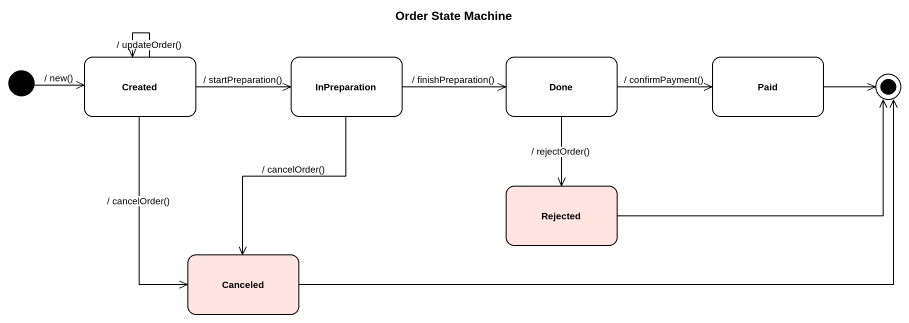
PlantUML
@startuml
title Order State Machine
hide empty description
state Created
state InPreparation
state Done
state Paid
state Rejected #FFE4E1
state Canceled #FFE4E1
[*] -right-> Created : / new()
Created --> Created : / updateOrder()
Created -right-> InPreparation : / startPreparation()
Created --> Canceled : / cancelOrder()
InPreparation -right-> Done : / finishPreparation()
InPreparation --> Canceled : / cancelOrder()
Done -right-> Paid : / confirmPayment()
Done --> Rejected : / rejectOrder()
Paid -right-> [*]
Rejected -right-> [*]
Canceled -right-> [*]
@enduml
